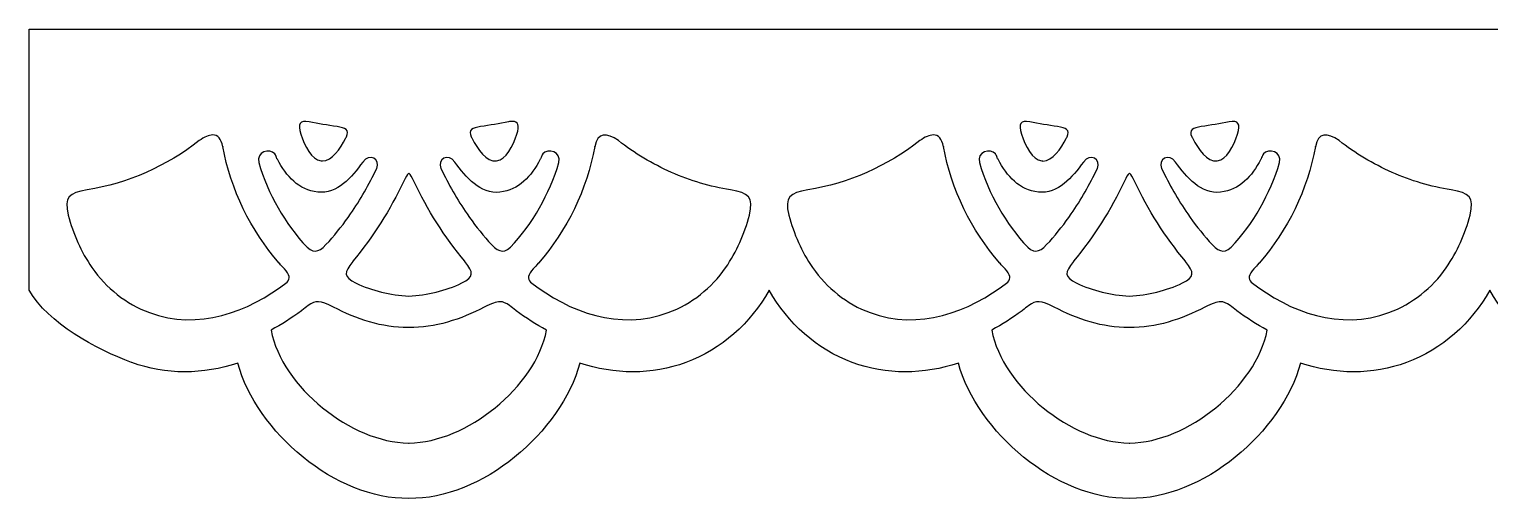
# Model space of a CAD drawing. Header units: centimetres. Extents: x -34.8 to -13.9, y -1.5 to 0.5.
# Drawn here: x -34.81 to -28.79, y -1.48 to 0.46 of the extents above; entities that cross this region are included whole.
import ezdxf

# ---------------------------------------------------------------- set-up
doc = ezdxf.new("R2010")
doc.units = ezdxf.units.CM
doc.header["$MEASUREMENT"] = 0
doc.layers.add('Layer 1', color=7, linetype='Continuous')

msp = doc.modelspace()

# ---------------------------------------------------------------- linework, layer by layer
at = {"layer": 'Layer 1', "color": 31}
for points, knots in [([(-34.38871, -0.91479), (-34.38863, -0.91479), (-34.38863, -0.91479), (-34.38855, -0.91487), (-34.38855, -0.91487), (-34.24729, -0.9671), (-34.09359, -0.96527), (-33.95143, -0.91749), (-33.95143, -0.91749), (-33.87348, -1.20163), (-33.54683, -1.48029), (-33.24613, -1.47462), (-33.24613, -1.47462), (-32.94535, -1.48028), (-32.61867, -1.20165), (-32.54072, -0.91749), (-32.54072, -0.91749), (-32.39864, -0.9653), (-32.24486, -0.9671), (-32.1036, -0.91487), (-32.1036, -0.91487), (-32.1036, -0.91479), (-32.1036, -0.91479), (-32.10352, -0.91479), (-32.10352, -0.91479), (-31.95644, -0.86047), (-31.83769, -0.75334), (-31.76067, -0.61766), (-31.76067, -0.61766), (-31.68368, -0.75336), (-31.56496, -0.86049), (-31.41785, -0.91479), (-31.41785, -0.91479), (-31.41777, -0.91479), (-31.41777, -0.91479), (-31.41777, -0.91487), (-31.41777, -0.91487), (-31.27651, -0.9671), (-31.12273, -0.96527), (-30.98065, -0.91749), (-30.98065, -0.91749), (-30.90268, -1.20163), (-30.57602, -1.48029), (-30.27524, -1.47462), (-30.27524, -1.47462), (-29.97454, -1.48028), (-29.64789, -1.20165), (-29.56991, -0.91749), (-29.56991, -0.91749), (-29.42778, -0.9653), (-29.27408, -0.9671), (-29.13279, -0.91487), (-29.13279, -0.91487), (-29.13271, -0.91479), (-29.13271, -0.91479), (-29.13271, -0.91479), (-29.13271, -0.91479), (-28.98555, -0.86047), (-28.8668, -0.75334), (-28.78981, -0.61766), (-28.78981, -0.61766), (-28.71279, -0.75336), (-28.59407, -0.86049), (-28.44696, -0.91479), (-28.44696, -0.91479), (-28.44696, -0.91479), (-28.44688, -0.91479), (-28.44688, -0.91487), (-28.44688, -0.91487), (-28.30562, -0.9671), (-28.15192, -0.96527), (-28.00976, -0.91749), (-28.00976, -0.91749), (-27.93181, -1.20163), (-27.60513, -1.48029), (-27.30443, -1.47462), (-27.30443, -1.47462), (-27.00365, -1.48028), (-26.677, -1.20165), (-26.59902, -0.91749), (-26.59902, -0.91749), (-26.45686, -0.9653), (-26.30316, -0.9671), (-26.1619, -0.91487), (-26.1619, -0.91487), (-26.1619, -0.91479), (-26.16182, -0.91479), (-26.16182, -0.91479), (-26.16182, -0.91479), (-26.01474, -0.86047), (-25.89599, -0.75334), (-25.81897, -0.61766), (-25.81897, -0.61766), (-25.74198, -0.75336), (-25.62323, -0.86049), (-25.47615, -0.91479), (-25.47615, -0.91479), (-25.47607, -0.91479), (-25.47607, -0.91479), (-25.47599, -0.91487), (-25.47599, -0.91487), (-25.3347, -0.9671), (-25.18103, -0.96527), (-25.03887, -0.91749), (-25.03887, -0.91749), (-24.9609, -1.20163), (-24.63427, -1.48029), (-24.33354, -1.47462), (-24.33354, -1.47462), (-24.03276, -1.48028), (-23.70611, -1.20165), (-23.62813, -0.91749), (-23.62813, -0.91749), (-23.48608, -0.9653), (-23.3323, -0.9671), (-23.19101, -0.91487), (-23.19101, -0.91487), (-23.19101, -0.91479), (-23.19101, -0.91479), (-23.19093, -0.91479), (-23.19093, -0.91479), (-23.04382, -0.86047), (-22.9251, -0.75334), (-22.84811, -0.61766), (-22.84811, -0.61766), (-22.77109, -0.75336), (-22.65237, -0.86049), (-22.50526, -0.91479), (-22.50526, -0.91479), (-22.50518, -0.91479), (-22.50518, -0.91479), (-22.50518, -0.91487), (-22.50518, -0.91487), (-22.36392, -0.9671), (-22.21022, -0.96527), (-22.06806, -0.91749), (-22.06806, -0.91749), (-21.99011, -1.20163), (-21.66343, -1.48029), (-21.36265, -1.47462), (-21.36265, -1.47462), (-21.06195, -1.48028), (-20.7353, -1.20165), (-20.65732, -0.91749), (-20.65732, -0.91749), (-20.51516, -0.9653), (-20.36146, -0.9671), (-20.2202, -0.91487), (-20.2202, -0.91487), (-20.22012, -0.91479), (-20.22012, -0.91479), (-20.22012, -0.91479), (-20.22012, -0.91479), (-20.07296, -0.86047), (-19.95421, -0.75334), (-19.87722, -0.61766), (-19.87722, -0.61766), (-19.80023, -0.75336), (-19.68148, -0.86049), (-19.5344, -0.91479), (-19.5344, -0.91479), (-19.5344, -0.91479), (-19.53432, -0.91479), (-19.53432, -0.91487), (-19.53432, -0.91487), (-19.39303, -0.9671), (-19.23936, -0.96527), (-19.0972, -0.91749), (-19.0972, -0.91749), (-19.01923, -1.20163), (-18.6926, -1.48029), (-18.39187, -1.47462), (-18.39187, -1.47462), (-18.09109, -1.48028), (-17.76444, -1.20165), (-17.68646, -0.91749), (-17.68646, -0.91749), (-17.54433, -0.9653), (-17.39063, -0.9671), (-17.24934, -0.91487), (-17.24934, -0.91487), (-17.24934, -0.91479), (-17.24926, -0.91479), (-17.24926, -0.91479), (-17.24926, -0.91479), (-17.10215, -0.86047), (-16.98343, -0.75334), (-16.90641, -0.61766), (-16.90641, -0.61766), (-16.82939, -0.75336), (-16.71067, -0.86049), (-16.56359, -0.91479), (-16.56359, -0.91479), (-16.56351, -0.91479), (-16.56351, -0.91479), (-16.56343, -0.91487), (-16.56343, -0.91487), (-16.42217, -0.9671), (-16.26847, -0.96527), (-16.12631, -0.91749), (-16.12631, -0.91749), (-16.04834, -1.20163), (-15.72168, -1.48029), (-15.42098, -1.47462), (-15.42098, -1.47462), (-15.1202, -1.48028), (-14.79355, -1.20165), (-14.71557, -0.91749), (-14.71557, -0.91749), (-14.57349, -0.9653), (-14.41974, -0.9671), (-14.27845, -0.91487), (-14.27845, -0.91487), (-14.27845, -0.91479), (-14.27845, -0.91479), (-14.27837, -0.91479), (-14.27837, -0.91479), (-14.13129, -0.86047), (-13.9329, -0.75334), (-13.85591, -0.61766), (-13.85591, -0.61766), (-13.85591, -0.61766), (-13.85591, 0.45721), (-13.85591, 0.45721), (-13.85591, 0.45721), (-13.85591, 0.45721), (-34.81102, 0.45721), (-34.81102, 0.45721), (-34.81102, 0.45721), (-34.81102, 0.45721), (-34.81102, -0.61766), (-34.81102, -0.61766), (-34.81102, -0.61766), (-34.73418, -0.75334), (-34.5358, -0.86047), (-34.38871, -0.91479)], [0, 0, 0, 0, 0.0166667, 0.0166667, 0.0166667, 0.0166667, 0.0333333, 0.0333333, 0.0333333, 0.0333333, 0.05, 0.05, 0.05, 0.05, 0.0666667, 0.0666667, 0.0666667, 0.0666667, 0.0833333, 0.0833333, 0.0833333, 0.0833333, 0.1, 0.1, 0.1, 0.1, 0.1166667, 0.1166667, 0.1166667, 0.1166667, 0.1333333, 0.1333333, 0.1333333, 0.1333333, 0.15, 0.15, 0.15, 0.15, 0.1666667, 0.1666667, 0.1666667, 0.1666667, 0.1833333, 0.1833333, 0.1833333, 0.1833333, 0.2, 0.2, 0.2, 0.2, 0.2166667, 0.2166667, 0.2166667, 0.2166667, 0.2333333, 0.2333333, 0.2333333, 0.2333333, 0.25, 0.25, 0.25, 0.25, 0.2666667, 0.2666667, 0.2666667, 0.2666667, 0.2833333, 0.2833333, 0.2833333, 0.2833333, 0.3, 0.3, 0.3, 0.3, 0.3166667, 0.3166667, 0.3166667, 0.3166667, 0.3333333, 0.3333333, 0.3333333, 0.3333333, 0.35, 0.35, 0.35, 0.35, 0.3666667, 0.3666667, 0.3666667, 0.3666667, 0.3833333, 0.3833333, 0.3833333, 0.3833333, 0.4, 0.4, 0.4, 0.4, 0.4166667, 0.4166667, 0.4166667, 0.4166667, 0.4333333, 0.4333333, 0.4333333, 0.4333333, 0.45, 0.45, 0.45, 0.45, 0.4666667, 0.4666667, 0.4666667, 0.4666667, 0.4833333, 0.4833333, 0.4833333, 0.4833333, 0.5, 0.5, 0.5, 0.5, 0.5166667, 0.5166667, 0.5166667, 0.5166667, 0.5333333, 0.5333333, 0.5333333, 0.5333333, 0.55, 0.55, 0.55, 0.55, 0.5666667, 0.5666667, 0.5666667, 0.5666667, 0.5833333, 0.5833333, 0.5833333, 0.5833333, 0.6, 0.6, 0.6, 0.6, 0.6166667, 0.6166667, 0.6166667, 0.6166667, 0.6333333, 0.6333333, 0.6333333, 0.6333333, 0.65, 0.65, 0.65, 0.65, 0.6666667, 0.6666667, 0.6666667, 0.6666667, 0.6833333, 0.6833333, 0.6833333, 0.6833333, 0.7, 0.7, 0.7, 0.7, 0.7166667, 0.7166667, 0.7166667, 0.7166667, 0.7333333, 0.7333333, 0.7333333, 0.7333333, 0.75, 0.75, 0.75, 0.75, 0.7666667, 0.7666667, 0.7666667, 0.7666667, 0.7833333, 0.7833333, 0.7833333, 0.7833333, 0.8, 0.8, 0.8, 0.8, 0.8166667, 0.8166667, 0.8166667, 0.8166667, 0.8333333, 0.8333333, 0.8333333, 0.8333333, 0.85, 0.85, 0.85, 0.85, 0.8666667, 0.8666667, 0.8666667, 0.8666667, 0.8833333, 0.8833333, 0.8833333, 0.8833333, 0.9, 0.9, 0.9, 0.9, 0.9166667, 0.9166667, 0.9166667, 0.9166667, 0.9333333, 0.9333333, 0.9333333, 0.9333333, 0.95, 0.95, 0.95, 0.95, 0.9666667, 0.9666667, 0.9666667, 0.9666667, 1, 1, 1, 1]), ([(-33.50334, 0.01425), (-33.50382, 0.01314), (-33.5044, 0.01211), (-33.50493, 0.01107), (-33.50493, 0.01107), (-33.50549, 0.00996), (-33.50604, 0.00893), (-33.50668, 0.00782), (-33.50668, 0.00782), (-33.52906, -0.03462), (-33.56227, -0.08534), (-33.60264, -0.08534), (-33.60264, -0.08534), (-33.60431, -0.08534), (-33.60597, -0.08526), (-33.60772, -0.0851), (-33.60772, -0.0851), (-33.6481, -0.08031), (-33.67492, -0.02451), (-33.69175, 0.0252), (-33.69175, 0.0252), (-33.70495, 0.06915), (-33.69453, 0.08309), (-33.65743, 0.07608), (-33.65743, 0.07608), (-33.65743, 0.07608), (-33.65743, 0.07608), (-33.65735, 0.07608), (-33.65735, 0.07608), (-33.6193, 0.06851), (-33.58083, 0.06192), (-33.54212, 0.05642), (-33.54212, 0.05642), (-33.50821, 0.05176), (-33.49006, 0.04227), (-33.50334, 0.01425)], [0, 0, 0, 0, 0.1, 0.1, 0.1, 0.1, 0.2, 0.2, 0.2, 0.2, 0.3, 0.3, 0.3, 0.3, 0.4, 0.4, 0.4, 0.4, 0.5, 0.5, 0.5, 0.5, 0.6, 0.6, 0.6, 0.6, 0.7, 0.7, 0.7, 0.7, 0.8, 0.8, 0.8, 0.8, 1, 1, 1, 1]), ([(-32.95004, 0.05637), (-32.91144, 0.06187), (-32.87294, 0.06846), (-32.83481, 0.07603), (-32.83481, 0.07603), (-32.82883, 0.07714), (-32.82349, 0.07778), (-32.81888, 0.07778), (-32.81888, 0.07778), (-32.79491, 0.07778), (-32.78933, 0.06201), (-32.80049, 0.02515), (-32.80049, 0.02515), (-32.80049, 0.02515), (-32.80042, 0.02515), (-32.80042, 0.02515), (-32.80042, 0.02515), (-32.8173, -0.02457), (-32.84413, -0.08037), (-32.8845, -0.08515), (-32.8845, -0.08515), (-32.92718, -0.0897), (-32.96223, -0.03641), (-32.98554, 0.0078), (-32.98554, 0.0078), (-32.98618, 0.00891), (-32.98665, 0.00994), (-32.98729, 0.01105), (-32.98729, 0.01105), (-32.98777, 0.01208), (-32.98832, 0.01311), (-32.98888, 0.01423), (-32.98888, 0.01423), (-33.00211, 0.04227), (-32.98407, 0.05176), (-32.95004, 0.05637)], [0, 0, 0, 0, 0.1, 0.1, 0.1, 0.1, 0.2, 0.2, 0.2, 0.2, 0.3, 0.3, 0.3, 0.3, 0.4, 0.4, 0.4, 0.4, 0.5, 0.5, 0.5, 0.5, 0.6, 0.6, 0.6, 0.6, 0.7, 0.7, 0.7, 0.7, 0.8, 0.8, 0.8, 0.8, 1, 1, 1, 1]), ([(-30.68661, 0.07605), (-30.64846, 0.06848), (-30.60999, 0.06189), (-30.57138, 0.05639), (-30.57138, 0.05639), (-30.53738, 0.05176), (-30.51928, 0.04229), (-30.53251, 0.01424), (-30.53251, 0.01424), (-30.53307, 0.01313), (-30.53362, 0.0121), (-30.53418, 0.01106), (-30.53418, 0.01106), (-30.53474, 0.00995), (-30.53521, 0.00892), (-30.53585, 0.00781), (-30.53585, 0.00781), (-30.55823, -0.03463), (-30.59144, -0.08535), (-30.63181, -0.08535), (-30.63181, -0.08535), (-30.63348, -0.08535), (-30.63514, -0.08527), (-30.63689, -0.08511), (-30.63689, -0.08511), (-30.67734, -0.08032), (-30.70412, -0.02452), (-30.72097, 0.02519), (-30.72097, 0.02519), (-30.72097, 0.02519), (-30.7209, 0.0252), (-30.7209, 0.0252), (-30.7209, 0.0252), (-30.73421, 0.06912), (-30.72379, 0.08304), (-30.68661, 0.07605)], [0, 0, 0, 0, 0.1, 0.1, 0.1, 0.1, 0.2, 0.2, 0.2, 0.2, 0.3, 0.3, 0.3, 0.3, 0.4, 0.4, 0.4, 0.4, 0.5, 0.5, 0.5, 0.5, 0.6, 0.6, 0.6, 0.6, 0.7, 0.7, 0.7, 0.7, 0.8, 0.8, 0.8, 0.8, 1, 1, 1, 1]), ([(-29.97927, 0.05637), (-29.94056, 0.06187), (-29.90209, 0.06846), (-29.86404, 0.07603), (-29.86404, 0.07603), (-29.86396, 0.07603), (-29.86396, 0.07603), (-29.86396, 0.07603), (-29.86396, 0.07603), (-29.82687, 0.08304), (-29.81641, 0.0691), (-29.82964, 0.02515), (-29.82964, 0.02515), (-29.84644, -0.02457), (-29.87327, -0.08037), (-29.91365, -0.08515), (-29.91365, -0.08515), (-29.95633, -0.0897), (-29.99138, -0.03641), (-30.01469, 0.0078), (-30.01469, 0.0078), (-30.01533, 0.00891), (-30.01588, 0.00994), (-30.01644, 0.01105), (-30.01644, 0.01105), (-30.017, 0.01208), (-30.01755, 0.01311), (-30.01811, 0.01423), (-30.01811, 0.01423), (-30.03137, 0.04227), (-30.01319, 0.05176), (-29.97927, 0.05637)], [0, 0, 0, 0, 0.1111111, 0.1111111, 0.1111111, 0.1111111, 0.2222222, 0.2222222, 0.2222222, 0.2222222, 0.3333333, 0.3333333, 0.3333333, 0.3333333, 0.4444444, 0.4444444, 0.4444444, 0.4444444, 0.5555556, 0.5555556, 0.5555556, 0.5555556, 0.6666667, 0.6666667, 0.6666667, 0.6666667, 0.7777778, 0.7777778, 0.7777778, 0.7777778, 1, 1, 1, 1]), ([(-34.57228, -0.20467), (-34.5722, -0.20459), (-34.57212, -0.20451), (-34.57204, -0.20451), (-34.57204, -0.20451), (-34.4048, -0.17773), (-34.24369, -0.10577), (-34.11, -0.0016), (-34.11, -0.0016), (-34.08952, 0.01345), (-34.0705, 0.0219), (-34.05473, 0.0219), (-34.05473, 0.0219), (-34.03393, 0.0219), (-34.01883, 0.00724), (-34.01338, -0.02633), (-34.01338, -0.02633), (-34.01338, -0.02633), (-34.0133, -0.02617), (-34.0133, -0.02617), (-34.0133, -0.02617), (-33.97946, -0.20233), (-33.89895, -0.37148), (-33.78028, -0.50581), (-33.78028, -0.50581), (-33.78028, -0.50581), (-33.78036, -0.50589), (-33.78036, -0.50589), (-33.78036, -0.50589), (-33.78004, -0.50623), (-33.7798, -0.50645), (-33.77957, -0.50668), (-33.77957, -0.50668), (-33.7728, -0.51433), (-33.76586, -0.52173), (-33.75888, -0.52917), (-33.75888, -0.52917), (-33.73697, -0.55457), (-33.73306, -0.56849), (-33.74806, -0.58434), (-33.74806, -0.58434), (-33.90901, -0.70983), (-34.11509, -0.78333), (-34.31522, -0.70967), (-34.31522, -0.70967), (-34.31522, -0.70967), (-34.31529, -0.70968), (-34.31529, -0.70968), (-34.31529, -0.70968), (-34.41181, -0.67401), (-34.49351, -0.60879), (-34.5522, -0.52455), (-34.5522, -0.52455), (-34.59776, -0.45922), (-34.62954, -0.38496), (-34.65055, -0.30801), (-34.65055, -0.30801), (-34.66782, -0.23166), (-34.64721, -0.21756), (-34.57228, -0.20467)], [0, 0, 0, 0, 0.0625, 0.0625, 0.0625, 0.0625, 0.125, 0.125, 0.125, 0.125, 0.1875, 0.1875, 0.1875, 0.1875, 0.25, 0.25, 0.25, 0.25, 0.3125, 0.3125, 0.3125, 0.3125, 0.375, 0.375, 0.375, 0.375, 0.4375, 0.4375, 0.4375, 0.4375, 0.5, 0.5, 0.5, 0.5, 0.5625, 0.5625, 0.5625, 0.5625, 0.625, 0.625, 0.625, 0.625, 0.6875, 0.6875, 0.6875, 0.6875, 0.75, 0.75, 0.75, 0.75, 0.8125, 0.8125, 0.8125, 0.8125, 0.875, 0.875, 0.875, 0.875, 1, 1, 1, 1]), ([(-32.38227, -0.0016), (-32.31546, -0.0537), (-32.2417, -0.09772), (-32.16383, -0.13204), (-32.16383, -0.13204), (-32.08594, -0.16646), (-32.00384, -0.19112), (-31.92023, -0.20451), (-31.92023, -0.20451), (-31.92015, -0.20451), (-31.92007, -0.20459), (-31.91999, -0.20467), (-31.91999, -0.20467), (-31.84503, -0.21756), (-31.82434, -0.23168), (-31.84165, -0.30804), (-31.84165, -0.30804), (-31.86274, -0.38495), (-31.89451, -0.45925), (-31.94, -0.52458), (-31.94, -0.52458), (-31.99876, -0.60885), (-32.08041, -0.67404), (-32.17699, -0.70971), (-32.17699, -0.70971), (-32.17699, -0.70971), (-32.17699, -0.70971), (-32.17707, -0.70971), (-32.17707, -0.70971), (-32.37712, -0.78337), (-32.58331, -0.70987), (-32.74423, -0.58438), (-32.74423, -0.58438), (-32.75921, -0.56853), (-32.75529, -0.55461), (-32.73341, -0.52921), (-32.73341, -0.52921), (-32.7264, -0.5218), (-32.71947, -0.51437), (-32.71269, -0.50672), (-32.71269, -0.50672), (-32.71245, -0.50648), (-32.71221, -0.50624), (-32.7119, -0.50593), (-32.7119, -0.50593), (-32.7119, -0.50593), (-32.7119, -0.50585), (-32.7119, -0.50585), (-32.7119, -0.50585), (-32.59334, -0.37152), (-32.51275, -0.20237), (-32.47896, -0.02621), (-32.47896, -0.02621), (-32.47896, -0.02621), (-32.47888, -0.02637), (-32.47888, -0.02637), (-32.47888, -0.02637), (-32.4693, 0.03282), (-32.42971, 0.03327), (-32.38227, -0.0016)], [0, 0, 0, 0, 0.0625, 0.0625, 0.0625, 0.0625, 0.125, 0.125, 0.125, 0.125, 0.1875, 0.1875, 0.1875, 0.1875, 0.25, 0.25, 0.25, 0.25, 0.3125, 0.3125, 0.3125, 0.3125, 0.375, 0.375, 0.375, 0.375, 0.4375, 0.4375, 0.4375, 0.4375, 0.5, 0.5, 0.5, 0.5, 0.5625, 0.5625, 0.5625, 0.5625, 0.625, 0.625, 0.625, 0.625, 0.6875, 0.6875, 0.6875, 0.6875, 0.75, 0.75, 0.75, 0.75, 0.8125, 0.8125, 0.8125, 0.8125, 0.875, 0.875, 0.875, 0.875, 1, 1, 1, 1]), ([(-31.08388, 0.02189), (-31.06308, 0.02189), (-31.04798, 0.00723), (-31.04255, -0.02634), (-31.04255, -0.02634), (-31.04255, -0.02634), (-31.04247, -0.02618), (-31.04247, -0.02618), (-31.04247, -0.02618), (-31.00871, -0.20234), (-30.9282, -0.37149), (-30.80953, -0.50582), (-30.80953, -0.50582), (-30.80953, -0.50582), (-30.80953, -0.5059), (-30.80953, -0.5059), (-30.80953, -0.5059), (-30.80921, -0.50624), (-30.80897, -0.50646), (-30.80874, -0.50669), (-30.80874, -0.50669), (-30.80197, -0.51434), (-30.79503, -0.52174), (-30.78802, -0.52918), (-30.78802, -0.52918), (-30.76614, -0.55458), (-30.76222, -0.5685), (-30.7772, -0.58435), (-30.7772, -0.58435), (-30.93815, -0.70984), (-31.14431, -0.78334), (-31.34444, -0.70968), (-31.34444, -0.70968), (-31.39278, -0.69185), (-31.43728, -0.66661), (-31.4771, -0.63531), (-31.4771, -0.63531), (-31.51692, -0.60398), (-31.55206, -0.56665), (-31.58143, -0.52453), (-31.58143, -0.52453), (-31.62689, -0.4592), (-31.65866, -0.38494), (-31.67978, -0.30799), (-31.67978, -0.30799), (-31.69706, -0.2316), (-31.67637, -0.2175), (-31.60141, -0.20462), (-31.60141, -0.20462), (-31.60133, -0.20454), (-31.60125, -0.20446), (-31.60117, -0.20446), (-31.60117, -0.20446), (-31.43395, -0.17768), (-31.27285, -0.10572), (-31.13921, -0.00155), (-31.13921, -0.00155), (-31.1187, 0.01345), (-31.09965, 0.02189), (-31.08388, 0.02189)], [0, 0, 0, 0, 0.0625, 0.0625, 0.0625, 0.0625, 0.125, 0.125, 0.125, 0.125, 0.1875, 0.1875, 0.1875, 0.1875, 0.25, 0.25, 0.25, 0.25, 0.3125, 0.3125, 0.3125, 0.3125, 0.375, 0.375, 0.375, 0.375, 0.4375, 0.4375, 0.4375, 0.4375, 0.5, 0.5, 0.5, 0.5, 0.5625, 0.5625, 0.5625, 0.5625, 0.625, 0.625, 0.625, 0.625, 0.6875, 0.6875, 0.6875, 0.6875, 0.75, 0.75, 0.75, 0.75, 0.8125, 0.8125, 0.8125, 0.8125, 0.875, 0.875, 0.875, 0.875, 1, 1, 1, 1]), ([(-29.508, -0.02637), (-29.49845, 0.03279), (-29.45895, 0.03327), (-29.4114, -0.0016), (-29.4114, -0.0016), (-29.34459, -0.0537), (-29.27083, -0.09772), (-29.19296, -0.13204), (-29.19296, -0.13204), (-29.11509, -0.16646), (-29.03297, -0.19112), (-28.94936, -0.20451), (-28.94936, -0.20451), (-28.94928, -0.20451), (-28.9492, -0.20459), (-28.94912, -0.20467), (-28.94912, -0.20467), (-28.87419, -0.21756), (-28.85355, -0.23168), (-28.87083, -0.30804), (-28.87083, -0.30804), (-28.89186, -0.38495), (-28.92364, -0.45925), (-28.96918, -0.52458), (-28.96918, -0.52458), (-29.02786, -0.60885), (-29.10957, -0.67404), (-29.20609, -0.70971), (-29.20609, -0.70971), (-29.20609, -0.70971), (-29.20616, -0.70971), (-29.20616, -0.70971), (-29.20616, -0.70971), (-29.40626, -0.78337), (-29.61237, -0.70987), (-29.77337, -0.58438), (-29.77337, -0.58438), (-29.78827, -0.56853), (-29.78443, -0.55461), (-29.76255, -0.52921), (-29.76255, -0.52921), (-29.75554, -0.5218), (-29.74853, -0.51437), (-29.74175, -0.50672), (-29.74175, -0.50672), (-29.74151, -0.50648), (-29.74127, -0.50624), (-29.74104, -0.50593), (-29.74104, -0.50593), (-29.74104, -0.50593), (-29.74104, -0.50585), (-29.74104, -0.50585), (-29.74104, -0.50585), (-29.62237, -0.37152), (-29.54186, -0.20237), (-29.5081, -0.02621), (-29.5081, -0.02621), (-29.5081, -0.02621), (-29.508, -0.02637), (-29.508, -0.02637)], [0, 0, 0, 0, 0.0625, 0.0625, 0.0625, 0.0625, 0.125, 0.125, 0.125, 0.125, 0.1875, 0.1875, 0.1875, 0.1875, 0.25, 0.25, 0.25, 0.25, 0.3125, 0.3125, 0.3125, 0.3125, 0.375, 0.375, 0.375, 0.375, 0.4375, 0.4375, 0.4375, 0.4375, 0.5, 0.5, 0.5, 0.5, 0.5625, 0.5625, 0.5625, 0.5625, 0.625, 0.625, 0.625, 0.625, 0.6875, 0.6875, 0.6875, 0.6875, 0.75, 0.75, 0.75, 0.75, 0.8125, 0.8125, 0.8125, 0.8125, 0.875, 0.875, 0.875, 0.875, 1, 1, 1, 1]), ([(-33.43574, -0.08976), (-33.40931, -0.05042), (-33.36184, -0.07732), (-33.37856, -0.11627), (-33.37856, -0.11627), (-33.40994, -0.18125), (-33.446, -0.24425), (-33.4863, -0.30349), (-33.4863, -0.30349), (-33.51202, -0.3414), (-33.5434, -0.38017), (-33.57509, -0.41633), (-33.57509, -0.41633), (-33.61052, -0.45551), (-33.63187, -0.47094), (-33.66547, -0.44014), (-33.66547, -0.44014), (-33.75752, -0.34296), (-33.82586, -0.22144), (-33.86481, -0.09197), (-33.86481, -0.09197), (-33.87666, -0.04752), (-33.81917, -0.03096), (-33.79808, -0.05575), (-33.79808, -0.05575), (-33.79586, -0.06083), (-33.79356, -0.06594), (-33.79107, -0.07086), (-33.79107, -0.07086), (-33.7902, -0.0762), (-33.78909, -0.07843), (-33.78774, -0.07843), (-33.78774, -0.07843), (-33.78758, -0.07843), (-33.7875, -0.07843), (-33.78734, -0.07835), (-33.78734, -0.07835), (-33.75183, -0.14828), (-33.69952, -0.20514), (-33.62171, -0.21355), (-33.62171, -0.21355), (-33.53983, -0.22261), (-33.48241, -0.15249), (-33.43574, -0.08976)], [0, 0, 0, 0, 0.0833333, 0.0833333, 0.0833333, 0.0833333, 0.1666667, 0.1666667, 0.1666667, 0.1666667, 0.25, 0.25, 0.25, 0.25, 0.3333333, 0.3333333, 0.3333333, 0.3333333, 0.4166667, 0.4166667, 0.4166667, 0.4166667, 0.5, 0.5, 0.5, 0.5, 0.5833333, 0.5833333, 0.5833333, 0.5833333, 0.6666667, 0.6666667, 0.6666667, 0.6666667, 0.75, 0.75, 0.75, 0.75, 0.8333333, 0.8333333, 0.8333333, 0.8333333, 1, 1, 1, 1]), ([(-32.87048, -0.21359), (-32.79275, -0.20518), (-32.74044, -0.14829), (-32.70485, -0.07839), (-32.70485, -0.07839), (-32.70342, -0.07887), (-32.70212, -0.07678), (-32.70109, -0.0709), (-32.70109, -0.0709), (-32.69871, -0.06595), (-32.69638, -0.06087), (-32.69416, -0.05579), (-32.69416, -0.05579), (-32.67305, -0.031), (-32.61555, -0.04756), (-32.62743, -0.09201), (-32.62743, -0.09201), (-32.66638, -0.2215), (-32.73472, -0.34299), (-32.82677, -0.44018), (-32.82677, -0.44018), (-32.86037, -0.47098), (-32.88172, -0.45555), (-32.91718, -0.41637), (-32.91718, -0.41637), (-32.94888, -0.38023), (-32.98015, -0.34144), (-33.00595, -0.30353), (-33.00595, -0.30353), (-33.04625, -0.24429), (-33.08234, -0.18129), (-33.11369, -0.11631), (-33.11369, -0.11631), (-33.13041, -0.07736), (-33.08295, -0.05046), (-33.05651, -0.0898), (-33.05651, -0.0898), (-33.00976, -0.15249), (-32.95234, -0.22261), (-32.87048, -0.21359)], [0, 0, 0, 0, 0.0909091, 0.0909091, 0.0909091, 0.0909091, 0.1818182, 0.1818182, 0.1818182, 0.1818182, 0.2727273, 0.2727273, 0.2727273, 0.2727273, 0.3636364, 0.3636364, 0.3636364, 0.3636364, 0.4545455, 0.4545455, 0.4545455, 0.4545455, 0.5454545, 0.5454545, 0.5454545, 0.5454545, 0.6363636, 0.6363636, 0.6363636, 0.6363636, 0.7272727, 0.7272727, 0.7272727, 0.7272727, 0.8181818, 0.8181818, 0.8181818, 0.8181818, 1, 1, 1, 1]), ([(-30.40771, -0.11627), (-30.43909, -0.18125), (-30.47515, -0.24425), (-30.51545, -0.30349), (-30.51545, -0.30349), (-30.54125, -0.3414), (-30.57255, -0.38017), (-30.60424, -0.41633), (-30.60424, -0.41633), (-30.63967, -0.45551), (-30.66102, -0.47094), (-30.6947, -0.44014), (-30.6947, -0.44014), (-30.7867, -0.34296), (-30.85501, -0.22144), (-30.89396, -0.09197), (-30.89396, -0.09197), (-30.90581, -0.04752), (-30.84832, -0.03096), (-30.82723, -0.05575), (-30.82723, -0.05575), (-30.82498, -0.06083), (-30.82268, -0.06594), (-30.8203, -0.07086), (-30.8203, -0.07086), (-30.81935, -0.0762), (-30.81821, -0.07843), (-30.81697, -0.07843), (-30.81697, -0.07843), (-30.81681, -0.07843), (-30.81673, -0.07843), (-30.81657, -0.07835), (-30.81657, -0.07835), (-30.78098, -0.14828), (-30.72865, -0.20514), (-30.65094, -0.21355), (-30.65094, -0.21355), (-30.56908, -0.22257), (-30.51166, -0.15246), (-30.46491, -0.08972), (-30.46491, -0.08972), (-30.43846, -0.05042), (-30.39099, -0.07733), (-30.40771, -0.11627)], [0, 0, 0, 0, 0.0833333, 0.0833333, 0.0833333, 0.0833333, 0.1666667, 0.1666667, 0.1666667, 0.1666667, 0.25, 0.25, 0.25, 0.25, 0.3333333, 0.3333333, 0.3333333, 0.3333333, 0.4166667, 0.4166667, 0.4166667, 0.4166667, 0.5, 0.5, 0.5, 0.5, 0.5833333, 0.5833333, 0.5833333, 0.5833333, 0.6666667, 0.6666667, 0.6666667, 0.6666667, 0.75, 0.75, 0.75, 0.75, 0.8333333, 0.8333333, 0.8333333, 0.8333333, 1, 1, 1, 1]), ([(-30.08569, -0.08976), (-30.03902, -0.15249), (-29.9816, -0.22261), (-29.89974, -0.21359), (-29.89974, -0.21359), (-29.82195, -0.20518), (-29.76962, -0.14829), (-29.73411, -0.07839), (-29.73411, -0.07839), (-29.73268, -0.07887), (-29.73133, -0.07678), (-29.73035, -0.0709), (-29.73035, -0.0709), (-29.72789, -0.06595), (-29.72559, -0.06087), (-29.72334, -0.05579), (-29.72334, -0.05579), (-29.70225, -0.031), (-29.64481, -0.04756), (-29.65661, -0.09201), (-29.65661, -0.09201), (-29.69556, -0.2215), (-29.76387, -0.34299), (-29.85592, -0.44018), (-29.85592, -0.44018), (-29.8896, -0.47098), (-29.91087, -0.45555), (-29.94638, -0.41637), (-29.94638, -0.41637), (-29.978, -0.38023), (-30.00938, -0.34144), (-30.03509, -0.30353), (-30.03509, -0.30353), (-30.07539, -0.24429), (-30.11145, -0.18129), (-30.14283, -0.11631), (-30.14283, -0.11631), (-30.15959, -0.07733), (-30.11212, -0.05042), (-30.08569, -0.08976)], [0, 0, 0, 0, 0.0909091, 0.0909091, 0.0909091, 0.0909091, 0.1818182, 0.1818182, 0.1818182, 0.1818182, 0.2727273, 0.2727273, 0.2727273, 0.2727273, 0.3636364, 0.3636364, 0.3636364, 0.3636364, 0.4545455, 0.4545455, 0.4545455, 0.4545455, 0.5454545, 0.5454545, 0.5454545, 0.5454545, 0.6363636, 0.6363636, 0.6363636, 0.6363636, 0.7272727, 0.7272727, 0.7272727, 0.7272727, 0.8181818, 0.8181818, 0.8181818, 0.8181818, 1, 1, 1, 1]), ([(-33.0269, -0.58771), (-33.09572, -0.61972), (-33.16943, -0.63764), (-33.24613, -0.64153), (-33.24613, -0.64153), (-33.32281, -0.63764), (-33.39647, -0.61973), (-33.46528, -0.58771), (-33.46528, -0.58771), (-33.51457, -0.56181), (-33.51473, -0.54599), (-33.4769, -0.49876), (-33.4769, -0.49876), (-33.4769, -0.4986), (-33.4769, -0.49852), (-33.4769, -0.49844), (-33.4769, -0.49844), (-33.39311, -0.39808), (-33.32273, -0.28635), (-33.2669, -0.16821), (-33.2669, -0.16821), (-33.2669, -0.16821), (-33.26682, -0.16829), (-33.26682, -0.16829), (-33.26682, -0.16829), (-33.25965, -0.15228), (-33.2528, -0.14151), (-33.24613, -0.1354), (-33.24613, -0.1354), (-33.23944, -0.14151), (-33.23258, -0.15228), (-33.22533, -0.16829), (-33.22533, -0.16829), (-33.16953, -0.28645), (-33.0991, -0.39811), (-33.01533, -0.49846), (-33.01533, -0.49846), (-33.01533, -0.49854), (-33.01533, -0.49862), (-33.01533, -0.49878), (-33.01533, -0.49878), (-32.97753, -0.54598), (-32.97767, -0.56183), (-33.0269, -0.58771)], [0, 0, 0, 0, 0.0833333, 0.0833333, 0.0833333, 0.0833333, 0.1666667, 0.1666667, 0.1666667, 0.1666667, 0.25, 0.25, 0.25, 0.25, 0.3333333, 0.3333333, 0.3333333, 0.3333333, 0.4166667, 0.4166667, 0.4166667, 0.4166667, 0.5, 0.5, 0.5, 0.5, 0.5833333, 0.5833333, 0.5833333, 0.5833333, 0.6666667, 0.6666667, 0.6666667, 0.6666667, 0.75, 0.75, 0.75, 0.75, 0.8333333, 0.8333333, 0.8333333, 0.8333333, 1, 1, 1, 1]), ([(-30.05614, -0.58771), (-30.12496, -0.61972), (-30.1987, -0.63764), (-30.27529, -0.64153), (-30.27529, -0.64153), (-30.35197, -0.63764), (-30.42573, -0.61973), (-30.49452, -0.58771), (-30.49452, -0.58771), (-30.54373, -0.56181), (-30.54389, -0.54599), (-30.50608, -0.49876), (-30.50608, -0.49876), (-30.50608, -0.4986), (-30.50608, -0.49852), (-30.50608, -0.49844), (-30.50608, -0.49844), (-30.42229, -0.39808), (-30.35199, -0.28643), (-30.29608, -0.16827), (-30.29608, -0.16827), (-30.28883, -0.15226), (-30.28198, -0.14149), (-30.27528, -0.13538), (-30.27528, -0.13538), (-30.26867, -0.14149), (-30.26173, -0.15226), (-30.25459, -0.16827), (-30.25459, -0.16827), (-30.25459, -0.16827), (-30.25451, -0.16819), (-30.25451, -0.16819), (-30.25451, -0.16819), (-30.19868, -0.28635), (-30.1283, -0.39806), (-30.04451, -0.49842), (-30.04451, -0.49842), (-30.04451, -0.4985), (-30.04451, -0.49858), (-30.04451, -0.49874), (-30.04451, -0.49874), (-30.00666, -0.54598), (-30.00684, -0.56183), (-30.05614, -0.58771)], [0, 0, 0, 0, 0.0833333, 0.0833333, 0.0833333, 0.0833333, 0.1666667, 0.1666667, 0.1666667, 0.1666667, 0.25, 0.25, 0.25, 0.25, 0.3333333, 0.3333333, 0.3333333, 0.3333333, 0.4166667, 0.4166667, 0.4166667, 0.4166667, 0.5, 0.5, 0.5, 0.5, 0.5833333, 0.5833333, 0.5833333, 0.5833333, 0.6666667, 0.6666667, 0.6666667, 0.6666667, 0.75, 0.75, 0.75, 0.75, 0.8333333, 0.8333333, 0.8333333, 0.8333333, 1, 1, 1, 1]), ([(-33.2446, -1.24678), (-33.2446, -1.24678), (-33.24762, -1.24678), (-33.24762, -1.24678), (-33.24762, -1.24678), (-33.48365, -1.24413), (-33.76827, -1.01688), (-33.81399, -0.78162), (-33.81399, -0.78162), (-33.77092, -0.75879), (-33.72927, -0.73201), (-33.68913, -0.70209), (-33.68913, -0.70209), (-33.68873, -0.70183), (-33.68834, -0.70153), (-33.68794, -0.7013), (-33.68794, -0.7013), (-33.68752, -0.70088), (-33.68723, -0.70066), (-33.68683, -0.70035), (-33.68683, -0.70035), (-33.67823, -0.69389), (-33.66976, -0.68736), (-33.66132, -0.68066), (-33.66132, -0.68066), (-33.62965, -0.65791), (-33.61401, -0.65915), (-33.55654, -0.68672), (-33.55654, -0.68672), (-33.46275, -0.73776), (-33.3553, -0.77128), (-33.24946, -0.77128), (-33.24946, -0.77128), (-33.24835, -0.77128), (-33.24724, -0.77128), (-33.24613, -0.77128), (-33.24613, -0.77128), (-33.13924, -0.77197), (-33.03047, -0.73831), (-32.93572, -0.68672), (-32.93572, -0.68672), (-32.90482, -0.6719), (-32.88603, -0.66473), (-32.87034, -0.66473), (-32.87034, -0.66473), (-32.85679, -0.66473), (-32.84557, -0.67005), (-32.83084, -0.68066), (-32.83084, -0.68066), (-32.82248, -0.68735), (-32.81404, -0.69389), (-32.80544, -0.70035), (-32.80544, -0.70035), (-32.80504, -0.70067), (-32.80465, -0.70091), (-32.80425, -0.7013), (-32.80425, -0.7013), (-32.80393, -0.70154), (-32.80356, -0.70186), (-32.80314, -0.70209), (-32.80314, -0.70209), (-32.76292, -0.73201), (-32.72128, -0.75879), (-32.67828, -0.78162), (-32.67828, -0.78162), (-32.7239, -1.01686), (-33.00857, -1.24414), (-33.2446, -1.24678)], [0, 0, 0, 0, 0.0555556, 0.0555556, 0.0555556, 0.0555556, 0.1111111, 0.1111111, 0.1111111, 0.1111111, 0.1666667, 0.1666667, 0.1666667, 0.1666667, 0.2222222, 0.2222222, 0.2222222, 0.2222222, 0.2777778, 0.2777778, 0.2777778, 0.2777778, 0.3333333, 0.3333333, 0.3333333, 0.3333333, 0.3888889, 0.3888889, 0.3888889, 0.3888889, 0.4444444, 0.4444444, 0.4444444, 0.4444444, 0.5, 0.5, 0.5, 0.5, 0.5555556, 0.5555556, 0.5555556, 0.5555556, 0.6111111, 0.6111111, 0.6111111, 0.6111111, 0.6666667, 0.6666667, 0.6666667, 0.6666667, 0.7222222, 0.7222222, 0.7222222, 0.7222222, 0.7777778, 0.7777778, 0.7777778, 0.7777778, 0.8333333, 0.8333333, 0.8333333, 0.8333333, 0.8888889, 0.8888889, 0.8888889, 0.8888889, 1, 1, 1, 1]), ([(-30.27378, -1.24678), (-30.27378, -1.24678), (-30.2768, -1.24678), (-30.2768, -1.24678), (-30.2768, -1.24678), (-30.51283, -1.24413), (-30.79753, -1.01688), (-30.84317, -0.78162), (-30.84317, -0.78162), (-30.80018, -0.75879), (-30.75853, -0.73201), (-30.71831, -0.70209), (-30.71831, -0.70209), (-30.71799, -0.70183), (-30.71752, -0.70153), (-30.7172, -0.7013), (-30.7172, -0.7013), (-30.7168, -0.70088), (-30.71641, -0.70066), (-30.71601, -0.70035), (-30.71601, -0.70035), (-30.70741, -0.69389), (-30.69897, -0.68736), (-30.69061, -0.68066), (-30.69061, -0.68066), (-30.65883, -0.65791), (-30.6433, -0.65915), (-30.58573, -0.68672), (-30.58573, -0.68672), (-30.49199, -0.73776), (-30.38449, -0.77128), (-30.27865, -0.77128), (-30.27865, -0.77128), (-30.27754, -0.77128), (-30.27643, -0.77128), (-30.27532, -0.77128), (-30.27532, -0.77128), (-30.16853, -0.77197), (-30.05968, -0.73831), (-29.96491, -0.68672), (-29.96491, -0.68672), (-29.93409, -0.6719), (-29.9153, -0.66473), (-29.89961, -0.66473), (-29.89961, -0.66473), (-29.88606, -0.66473), (-29.87477, -0.67005), (-29.86011, -0.68066), (-29.86011, -0.68066), (-29.85167, -0.68735), (-29.84323, -0.69389), (-29.83471, -0.70035), (-29.83471, -0.70035), (-29.83423, -0.70067), (-29.83392, -0.70091), (-29.83352, -0.7013), (-29.83352, -0.7013), (-29.83312, -0.70154), (-29.83273, -0.70186), (-29.83233, -0.70209), (-29.83233, -0.70209), (-29.79219, -0.73201), (-29.75055, -0.75879), (-29.70747, -0.78162), (-29.70747, -0.78162), (-29.75311, -1.01686), (-30.03772, -1.24414), (-30.27378, -1.24678)], [0, 0, 0, 0, 0.0555556, 0.0555556, 0.0555556, 0.0555556, 0.1111111, 0.1111111, 0.1111111, 0.1111111, 0.1666667, 0.1666667, 0.1666667, 0.1666667, 0.2222222, 0.2222222, 0.2222222, 0.2222222, 0.2777778, 0.2777778, 0.2777778, 0.2777778, 0.3333333, 0.3333333, 0.3333333, 0.3333333, 0.3888889, 0.3888889, 0.3888889, 0.3888889, 0.4444444, 0.4444444, 0.4444444, 0.4444444, 0.5, 0.5, 0.5, 0.5, 0.5555556, 0.5555556, 0.5555556, 0.5555556, 0.6111111, 0.6111111, 0.6111111, 0.6111111, 0.6666667, 0.6666667, 0.6666667, 0.6666667, 0.7222222, 0.7222222, 0.7222222, 0.7222222, 0.7777778, 0.7777778, 0.7777778, 0.7777778, 0.8333333, 0.8333333, 0.8333333, 0.8333333, 0.8888889, 0.8888889, 0.8888889, 0.8888889, 1, 1, 1, 1])]:
    msp.add_open_spline(points, degree=3, knots=knots, dxfattribs=at)

doc.saveas('drawing.dxf')
